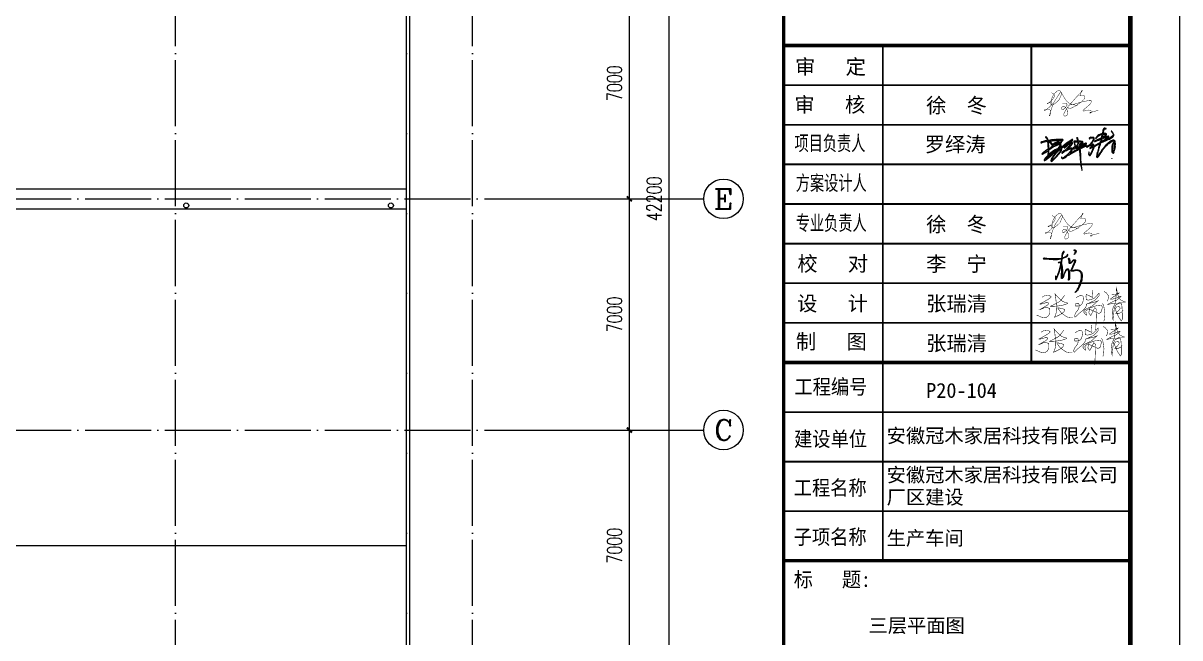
# Model space of a CAD drawing. Extents: x -4747 to 1060961, y -766984 to 396631.
# Drawn here: x 565228 to 600271, y -186798 to -168190 of the extents above; entities that cross this region are included whole.
import ezdxf
from ezdxf.enums import TextEntityAlignment as Align

# ---------------------------------------------------------------- set-up
doc = ezdxf.new("R2010")
doc.units = 0
doc.header["$LTSCALE"] = 1000
doc.header["$MEASUREMENT"] = 0
doc.linetypes.add('CONTINOUS', pattern=[0])
doc.linetypes.add('DOTE', pattern=[2.42, 2, -0.2, 0.02, -0.2])
doc.layers.get('0').update_dxf_attribs({"linetype": 'CONTINUOUS'})
doc.layers.get('DEFPOINTS').update_dxf_attribs({"linetype": 'CONTINUOUS'})
for name, color, linetype in [('AXIS', 3, 'CONTINUOUS'), ('AXIS_TEXT', 7, 'CONTINUOUS'), ('BZ_标准图框', 7, 'CONTINUOUS'), ('DOTE', 1, 'DOTE'), ('PUB_TITLE', 4, 'CONTINUOUS'), ('TK_图框线_', 45, 'CONTINUOUS'), ('屋面', 4, 'CONTINUOUS'), ('雨水管', 2, 'CONTINUOUS')]:
    doc.layers.add(name, color=color, linetype=linetype)
doc.styles.add('_TCH_AXIS', font='COMPLEX', dxfattribs={"bigfont": 'GBCBIG'})
doc.styles.add('COMPLEX', font='complex_.ttf')
doc.styles.add('DIM_FONT', font='SIMPLEX', dxfattribs={"width": 0.7, "bigfont": 'GBCBIG'})
doc.styles.add('HT', font='simhei.ttf')
doc.dimstyles.new('DIMN150', dxfattribs={"dimscale": 1.5, "dimtxt": 300, "dimasz": 100, "dimexe": 250, "dimexo": 300, "dimgap": 150, "dimtad": 1, "dimdec": 0, "dimzin": 0, "dimtxsty": 'DIM_FONT', "dimblk": 'ARCHTICK', "dimcen": 0.09, "dimclrt": 7, "dimazin": 3, "dimtfac": 1, "dimtdec": 0, "dimtix": 1, "dimtmove": 0, "dimatfit": 3, "dimtolj": 1, "dimtzin": 0})

# ---------------------------------------------------------------- blocks, each defined once
blk = doc.blocks.new('罗绎涛')
at = {"linetype": 'CONTINUOUS'}
h = blk.add_hatch(color=0, dxfattribs=at)
h.paths.add_polyline_path([(601, 1412), (568, 1389), (557, 1383), (541, 1369), (533, 1363), (531, 1363), (519, 1351), (522, 1344), (528, 1344), (566, 1368), (585, 1383), (601, 1392), (599, 1329), (566, 1295), (549, 1270), (548, 1267), (550, 1262), (557, 1261), (574, 1271), (579, 1276), (588, 1281), (656, 1338), (682, 1363), (709, 1386), (731, 1408), (735, 1409), (740, 1414), (741, 1413), (753, 1418), (760, 1419), (707, 1368), (678, 1332), (653, 1294), (645, 1279), (639, 1262), (639, 1256), (643, 1250), (647, 1248), (656, 1251), (672, 1264), (729, 1324), (729, 1326), (756, 1356), (757, 1360), (764, 1367), (781, 1396), (785, 1412), (783, 1425), (804, 1445), (810, 1448), (815, 1454), (863, 1490), (870, 1493), (877, 1500), (913, 1523), (900, 1508), (887, 1497), (871, 1480), (843, 1460), (826, 1444), (820, 1436), (820, 1433), (827, 1429), (878, 1474), (885, 1477), (893, 1483), (896, 1483), (912, 1490), (918, 1490), (914, 1482), (899, 1463), (865, 1429), (862, 1428), (856, 1421), (831, 1400), (807, 1384), (803, 1384), (802, 1381), (785, 1367), (787, 1361), (791, 1359), (837, 1393), (840, 1393), (843, 1396), (848, 1397), (865, 1406), (902, 1418), (915, 1418), (919, 1416), (919, 1411), (916, 1406), (914, 1398), (891, 1367), (849, 1326), (827, 1308), (803, 1294), (793, 1295), (785, 1305), (783, 1304), (783, 1297), (792, 1288), (804, 1286), (824, 1295), (845, 1310), (868, 1332), (877, 1332), (880, 1335), (884, 1336), (898, 1346), (903, 1347), (907, 1351), (956, 1378), (987, 1393), (990, 1396), (1002, 1400), (1006, 1404), (1023, 1412), (1026, 1400), (1025, 1398), (1027, 1390), (1037, 1237), (1041, 1216), (1040, 1214), (1042, 1208), (1043, 1194), (1047, 1182), (1046, 1178), (1052, 1157), (1052, 1151), (1057, 1136), (1057, 1131), (1060, 1128), (1062, 1129), (1062, 1135), (1058, 1151), (1057, 1167), (1054, 1176), (1054, 1188), (1052, 1191), (1053, 1196), (1051, 1198), (1052, 1202), (1048, 1220), (1049, 1225), (1048, 1235), (1046, 1239), (1047, 1246), (1045, 1257), (1043, 1295), (1044, 1302), (1042, 1306), (1043, 1310), (1041, 1326), (1041, 1356), (1039, 1362), (1040, 1375), (1038, 1376), (1039, 1386), (1037, 1388), (1038, 1393), (1036, 1399), (1037, 1407), (1035, 1412), (1035, 1418), (1043, 1423), (1050, 1425), (1058, 1430), (1060, 1429), (1062, 1432), (1072, 1435), (1097, 1448), (1115, 1454), (1118, 1457), (1118, 1461), (1115, 1464), (1083, 1455), (1109, 1474), (1118, 1486), (1118, 1490), (1114, 1493), (1107, 1493), (1102, 1490), (1097, 1490), (1070, 1481), (1063, 1477), (1024, 1462), (1024, 1467), (1032, 1473), (1036, 1473), (1037, 1475), (1063, 1490), (1069, 1496), (1073, 1505), (1071, 1509), (1065, 1514), (1039, 1520), (1037, 1519), (1022, 1522), (1010, 1522), (1011, 1527), (1002, 1560), (997, 1566), (988, 1565), (985, 1561), (987, 1559), (991, 1560), (991, 1556), (995, 1549), (1000, 1521), (959, 1521), (953, 1519), (948, 1514), (948, 1508), (952, 1502), (951, 1501), (955, 1493), (963, 1460), (968, 1447), (942, 1433), (930, 1423), (930, 1419), (933, 1416), (946, 1417), (948, 1419), (953, 1419), (978, 1429), (988, 1419), (996, 1416), (1003, 1416), (1010, 1423), (1014, 1445), (1017, 1447), (1022, 1425), (996, 1409), (965, 1394), (951, 1385), (943, 1382), (938, 1378), (924, 1372), (923, 1370), (909, 1363), (904, 1362), (893, 1355), (906, 1370), (921, 1391), (928, 1406), (929, 1416), (927, 1421), (922, 1425), (911, 1428), (899, 1427), (890, 1423), (875, 1420), (860, 1413), (898, 1449), (912, 1464), (924, 1480), (929, 1495), (929, 1497), (925, 1501), (915, 1501), (898, 1495), (919, 1515), (920, 1518), (931, 1530), (933, 1541), (931, 1543), (925, 1542), (886, 1516), (873, 1509), (864, 1501), (824, 1473), (822, 1470), (815, 1466), (794, 1447), (771, 1430), (759, 1430), (747, 1426), (751, 1429), (764, 1447), (767, 1447), (766, 1450), (769, 1456), (772, 1458), (773, 1466), (777, 1471), (775, 1472), (776, 1479), (771, 1487), (759, 1488), (754, 1486), (767, 1494), (796, 1523), (798, 1529), (799, 1528), (803, 1533), (801, 1542), (774, 1545), (754, 1543), (742, 1544), (734, 1542), (706, 1542), (700, 1540), (693, 1541), (688, 1539), (668, 1537), (647, 1537), (642, 1535), (637, 1536), (634, 1534), (630, 1535), (601, 1531), (597, 1547), (585, 1571), (580, 1576), (575, 1578), (573, 1579), (568, 1575), (568, 1570), (570, 1568), (574, 1570), (579, 1565), (592, 1531), (591, 1529), (564, 1525), (556, 1522), (549, 1522), (522, 1513), (518, 1513), (504, 1503), (506, 1497), (512, 1494), (514, 1499), (537, 1508), (594, 1519), (599, 1476), (598, 1474), (600, 1456)])
h.paths.add_polyline_path([(610, 1399), (614, 1404), (642, 1426), (672, 1444), (724, 1467), (748, 1475), (756, 1476), (758, 1478), (761, 1477), (764, 1478), (766, 1476), (764, 1467), (753, 1445), (729, 1418), (721, 1414), (718, 1414), (715, 1411), (697, 1403), (674, 1389), (640, 1364), (606, 1335), (610, 1379)], flags=16)
h.paths.add_polyline_path([(611, 1419), (609, 1423), (610, 1456), (607, 1489), (613, 1489), (613, 1496), (615, 1501), (623, 1506), (626, 1506), (630, 1502), (632, 1497), (643, 1481), (645, 1481), (650, 1476), (660, 1472), (671, 1472), (683, 1476), (700, 1487), (676, 1465), (654, 1466), (652, 1464), (656, 1461), (670, 1460), (653, 1445), (641, 1437), (637, 1436), (633, 1432), (622, 1427)], flags=16)
h.paths.add_polyline_path([(679, 1381), (709, 1398), (710, 1399), (697, 1385), (626, 1323), (582, 1290), (573, 1281), (565, 1277), (565, 1279), (596, 1312), (600, 1312), (606, 1322), (630, 1344)], flags=16)
h.paths.add_polyline_path([(653, 1486), (659, 1484), (660, 1482), (673, 1482), (675, 1484), (685, 1487), (699, 1497), (706, 1500), (746, 1528), (753, 1527), (753, 1521), (745, 1512), (690, 1466), (717, 1475), (747, 1490), (769, 1508), (785, 1526), (788, 1532), (787, 1533), (747, 1533), (659, 1526), (657, 1527), (604, 1520), (604, 1516), (606, 1504), (612, 1511), (622, 1517), (632, 1516), (641, 1506)], flags=17)
h.paths.add_polyline_path([(691, 1337), (695, 1340), (695, 1342), (700, 1344), (702, 1349), (705, 1351), (704, 1353), (707, 1354), (707, 1356), (719, 1367), (721, 1371), (723, 1371), (741, 1389), (742, 1392), (746, 1393), (752, 1399), (753, 1402), (755, 1402), (772, 1418), (774, 1419), (774, 1406), (763, 1381), (755, 1372), (746, 1358), (739, 1352), (738, 1349), (710, 1318), (709, 1315), (683, 1289), (678, 1282), (655, 1262), (650, 1260), (650, 1266), (660, 1289), (674, 1309), (674, 1312), (687, 1328), (687, 1330), (692, 1336)], flags=16)
h.paths.add_polyline_path([(961, 1433), (970, 1439), (972, 1439), (973, 1437)], flags=16)
h.paths.add_polyline_path([(961, 1492), (960, 1505), (958, 1509), (966, 1511), (988, 1511), (1001, 1511), (1003, 1509), (1002, 1504), (1004, 1495), (1004, 1484), (999, 1480), (994, 1471), (994, 1467), (997, 1461), (992, 1460), (987, 1456), (975, 1450), (972, 1454), (968, 1466), (968, 1471)], flags=16)
h.paths.add_polyline_path([(977, 1443), (1001, 1456), (1003, 1456), (1005, 1454), (1003, 1451), (980, 1441), (978, 1441)], flags=16)
h.paths.add_polyline_path([(985, 1432), (986, 1434), (1004, 1443), (1002, 1431), (998, 1424), (993, 1425)], flags=16)
h.paths.add_polyline_path([(1003, 1467), (1004, 1469), (1004, 1465)], flags=16)
h.paths.add_polyline_path([(1014, 1484), (1012, 1509), (1012, 1511), (1014, 1511), (1027, 1511), (1044, 1509), (1052, 1506), (1057, 1506), (1062, 1502), (1054, 1494), (1042, 1486), (1034, 1483), (1029, 1478), (1019, 1474)], flags=16)
h.paths.add_polyline_path([(1028, 1451), (1029, 1454), (1043, 1459), (1049, 1463), (1060, 1466), (1062, 1469), (1067, 1469), (1076, 1474), (1084, 1475), (1095, 1480), (1099, 1480), (1101, 1482), (1104, 1482), (1087, 1466), (1066, 1452), (1039, 1449), (1035, 1451)], flags=16)
h.paths.add_polyline_path([(1030, 1436), (1030, 1446), (1032, 1446), (1039, 1444), (1049, 1445), (1052, 1443), (1050, 1443), (1043, 1437), (1035, 1434), (1033, 1432)], flags=16)
h.paths.add_polyline_path([(1060, 1441), (1069, 1447), (1073, 1448), (1075, 1448), (1069, 1444)], flags=16)
h.paths.add_polyline_path([(1211, 1453), (1205, 1452), (1203, 1450), (1196, 1448), (1195, 1446), (1192, 1446), (1189, 1443), (1186, 1443), (1167, 1432), (1162, 1428), (1163, 1423), (1169, 1421), (1187, 1432), (1207, 1442), (1211, 1442), (1205, 1418), (1197, 1397), (1175, 1352), (1169, 1343), (1162, 1337), (1156, 1340), (1154, 1351), (1154, 1361), (1156, 1368), (1156, 1378), (1154, 1379), (1150, 1374), (1151, 1368), (1149, 1363), (1148, 1348), (1151, 1335), (1158, 1329), (1167, 1330), (1181, 1344), (1197, 1375), (1198, 1380), (1201, 1384), (1214, 1414), (1221, 1441), (1221, 1446), (1226, 1451), (1298, 1487), (1280, 1429), (1281, 1427), (1275, 1409), (1267, 1374), (1264, 1369), (1265, 1367), (1259, 1344), (1255, 1311), (1259, 1306), (1264, 1303), (1273, 1307), (1284, 1319), (1284, 1321), (1290, 1328), (1290, 1330), (1293, 1332), (1299, 1343), (1314, 1364), (1313, 1365), (1319, 1372), (1321, 1378), (1329, 1387), (1328, 1388), (1332, 1392), (1334, 1398), (1343, 1408), (1344, 1412), (1364, 1436), (1368, 1443), (1404, 1478), (1415, 1487), (1417, 1487), (1419, 1490), (1438, 1502), (1438, 1504), (1442, 1505), (1465, 1520), (1482, 1526), (1485, 1525), (1491, 1518), (1495, 1505), (1494, 1504), (1497, 1482), (1497, 1469), (1495, 1452), (1493, 1447), (1493, 1431), (1489, 1421), (1486, 1403), (1475, 1374), (1471, 1388), (1472, 1396), (1470, 1398), (1470, 1424), (1472, 1427), (1471, 1433), (1473, 1444), (1472, 1446), (1474, 1449), (1474, 1459), (1476, 1461), (1477, 1470), (1480, 1475), (1480, 1479), (1482, 1480), (1481, 1483), (1483, 1485), (1484, 1492), (1487, 1498), (1486, 1504), (1483, 1507), (1479, 1503), (1479, 1499), (1476, 1496), (1469, 1479), (1462, 1450), (1461, 1427), (1459, 1422), (1459, 1391), (1461, 1388), (1460, 1387), (1462, 1382), (1462, 1376), (1468, 1363), (1477, 1357), (1479, 1359), (1481, 1358), (1485, 1364), (1484, 1366), (1489, 1373), (1493, 1389), (1495, 1391), (1497, 1399), (1496, 1400), (1498, 1401), (1498, 1407), (1499, 1405), (1501, 1409), (1500, 1411), (1502, 1413), (1502, 1421), (1504, 1425), (1504, 1434), (1508, 1442), (1505, 1444), (1508, 1451), (1507, 1457), (1509, 1474), (1508, 1490), (1506, 1495), (1507, 1502), (1505, 1505), (1503, 1519), (1498, 1528), (1487, 1535), (1474, 1534), (1453, 1524), (1411, 1494), (1381, 1467), (1351, 1434), (1351, 1432), (1332, 1408), (1307, 1369), (1305, 1368), (1299, 1357), (1281, 1333), (1280, 1329), (1265, 1314), (1271, 1355), (1274, 1362), (1273, 1364), (1277, 1374), (1276, 1376), (1278, 1378), (1278, 1384), (1282, 1391), (1281, 1394), (1284, 1399), (1284, 1406), (1287, 1412), (1287, 1417), (1291, 1427), (1291, 1432), (1293, 1435), (1299, 1460), (1301, 1462), (1300, 1463), (1306, 1477), (1306, 1481), (1314, 1496), (1361, 1519), (1372, 1524), (1375, 1524), (1393, 1534), (1396, 1534), (1399, 1537), (1410, 1541), (1421, 1548), (1427, 1549), (1454, 1564), (1474, 1579), (1482, 1588), (1486, 1600), (1488, 1602), (1486, 1604), (1487, 1611), (1484, 1615), (1480, 1626), (1473, 1634), (1472, 1638), (1461, 1649), (1459, 1653), (1456, 1655), (1451, 1654), (1464, 1639), (1472, 1627), (1472, 1624), (1475, 1622), (1478, 1613), (1478, 1602), (1475, 1594), (1458, 1578), (1437, 1565), (1403, 1548), (1400, 1548), (1387, 1540), (1384, 1540), (1380, 1537), (1375, 1536), (1369, 1532), (1366, 1532), (1352, 1525), (1375, 1539), (1396, 1554), (1399, 1558), (1408, 1563), (1417, 1572), (1420, 1579), (1419, 1586), (1414, 1588), (1391, 1585), (1388, 1583), (1368, 1579), (1345, 1571), (1378, 1595), (1389, 1611), (1389, 1618), (1378, 1625), (1362, 1627), (1344, 1625), (1347, 1643), (1349, 1646), (1350, 1654), (1353, 1660), (1354, 1668), (1357, 1673), (1359, 1683), (1366, 1688), (1380, 1686), (1384, 1687), (1383, 1691), (1366, 1696), (1364, 1697), (1358, 1696), (1349, 1686), (1341, 1662), (1333, 1623), (1306, 1617), (1284, 1605), (1272, 1596), (1258, 1582), (1255, 1576), (1250, 1572), (1239, 1558), (1240, 1555), (1256, 1567), (1256, 1569), (1259, 1569), (1272, 1584), (1282, 1592), (1305, 1606), (1330, 1612), (1322, 1580), (1323, 1578), (1321, 1576), (1318, 1562), (1305, 1555), (1265, 1540), (1244, 1529), (1232, 1525), (1227, 1520), (1227, 1518), (1231, 1514), (1235, 1514), (1268, 1528), (1281, 1536), (1284, 1536), (1298, 1543), (1315, 1549), (1313, 1538), (1311, 1536), (1307, 1515), (1304, 1510), (1303, 1503), (1298, 1498), (1223, 1460), (1219, 1472), (1208, 1479), (1192, 1479), (1169, 1472), (1186, 1490), (1186, 1492), (1195, 1501), (1198, 1507), (1208, 1518), (1208, 1521), (1215, 1530), (1215, 1533), (1221, 1542), (1223, 1548), (1223, 1562), (1218, 1569), (1212, 1572), (1176, 1574), (1167, 1571), (1159, 1565), (1157, 1561), (1158, 1557), (1156, 1555), (1158, 1551), (1162, 1551), (1169, 1561), (1177, 1564), (1198, 1564), (1212, 1560), (1214, 1552), (1207, 1533), (1205, 1532), (1194, 1512), (1191, 1510), (1191, 1508), (1178, 1493), (1178, 1491), (1159, 1470), (1153, 1465), (1147, 1463), (1130, 1453), (1122, 1446), (1121, 1442), (1125, 1438), (1129, 1438), (1158, 1458), (1172, 1464), (1191, 1469), (1207, 1469), (1212, 1461)])
h.paths.add_polyline_path([(1314, 1508), (1316, 1509), (1316, 1513), (1319, 1520), (1318, 1523), (1321, 1527), (1321, 1534), (1325, 1541), (1324, 1543), (1326, 1546), (1328, 1549), (1328, 1554), (1355, 1565), (1406, 1578), (1409, 1578), (1409, 1576), (1400, 1566), (1367, 1541), (1357, 1536), (1347, 1528), (1316, 1509), (1316, 1509)], flags=16)
h.paths.add_polyline_path([(1331, 1571), (1352, 1583), (1358, 1589), (1360, 1589), (1375, 1604), (1379, 1611), (1379, 1614), (1373, 1616), (1361, 1616), (1349, 1616), (1341, 1613), (1343, 1612), (1341, 1611), (1339, 1598), (1332, 1580)], flags=17)
at = {"linetype": 'CONTINUOUS', "elevation": 15943667}
for points in [[(575, 1578), (573, 1579), (568, 1575), (568, 1570), (570, 1568), (574, 1570), (579, 1565), (592, 1531), (591, 1529), (564, 1525), (556, 1522), (549, 1522), (522, 1513), (518, 1513), (504, 1503), (506, 1497), (512, 1494), (514, 1499), (537, 1508), (594, 1519), (599, 1476), (598, 1474), (600, 1456), (601, 1412), (568, 1389), (557, 1383), (541, 1369), (533, 1363), (531, 1363), (519, 1351), (522, 1344), (528, 1344), (566, 1368), (585, 1383), (601, 1392), (599, 1329), (566, 1295), (549, 1270), (548, 1267), (550, 1262), (557, 1261), (574, 1271), (579, 1276), (588, 1281), (656, 1338), (682, 1363), (709, 1386), (731, 1408), (735, 1409), (740, 1414), (741, 1413), (753, 1418), (760, 1419), (707, 1368), (678, 1332), (653, 1294), (645, 1279), (639, 1262), (639, 1256), (643, 1250), (647, 1248), (656, 1251), (672, 1264), (729, 1324), (729, 1326), (756, 1356), (757, 1360), (764, 1367), (781, 1396), (785, 1412), (783, 1425), (804, 1445), (810, 1448), (815, 1454), (863, 1490), (870, 1493), (877, 1500), (913, 1523), (900, 1508), (887, 1497), (871, 1480), (843, 1460), (826, 1444), (820, 1436), (820, 1433), (827, 1429), (878, 1474), (885, 1477), (893, 1483), (896, 1483), (912, 1490), (918, 1490), (914, 1482), (899, 1463), (865, 1429), (862, 1428), (856, 1421), (831, 1400), (807, 1384), (803, 1384), (802, 1381), (785, 1367), (787, 1361), (791, 1359), (837, 1393), (840, 1393), (843, 1396), (848, 1397), (865, 1406), (902, 1418), (915, 1418), (919, 1416), (919, 1411), (916, 1406), (914, 1398), (891, 1367), (849, 1326), (827, 1308), (803, 1294), (793, 1295), (785, 1305), (783, 1304), (783, 1297), (792, 1288), (804, 1286), (824, 1295), (845, 1310), (868, 1332), (877, 1332), (880, 1335), (884, 1336), (898, 1346), (903, 1347), (907, 1351), (956, 1378), (987, 1393), (990, 1396), (1002, 1400), (1006, 1404), (1023, 1412), (1026, 1400), (1025, 1398), (1027, 1390), (1037, 1237), (1041, 1216), (1040, 1214), (1042, 1208), (1043, 1194), (1047, 1182), (1046, 1178), (1052, 1157), (1052, 1151), (1057, 1136), (1057, 1131), (1060, 1128), (1062, 1129), (1062, 1135), (1058, 1151), (1057, 1167), (1054, 1176), (1054, 1188), (1052, 1191), (1053, 1196), (1051, 1198), (1052, 1202), (1048, 1220), (1049, 1225), (1048, 1235), (1046, 1239), (1047, 1246), (1045, 1257), (1043, 1295), (1044, 1302), (1042, 1306), (1043, 1310), (1041, 1326), (1041, 1356), (1039, 1362), (1040, 1375), (1038, 1376), (1039, 1386), (1037, 1388), (1038, 1393), (1036, 1399), (1037, 1407), (1035, 1412), (1035, 1418), (1043, 1423), (1050, 1425), (1058, 1430), (1060, 1429), (1062, 1432), (1072, 1435), (1097, 1448), (1115, 1454), (1118, 1457), (1118, 1461), (1115, 1464), (1083, 1455), (1109, 1474), (1118, 1486), (1118, 1490), (1114, 1493), (1107, 1493), (1102, 1490), (1097, 1490), (1070, 1481), (1063, 1477), (1024, 1462), (1024, 1467), (1032, 1473), (1036, 1473), (1037, 1475), (1063, 1490), (1069, 1496), (1073, 1505), (1071, 1509), (1065, 1514), (1039, 1520), (1037, 1519), (1022, 1522), (1010, 1522), (1011, 1527), (1002, 1560), (997, 1566), (988, 1565), (985, 1561), (987, 1559), (991, 1560), (991, 1556), (995, 1549), (1000, 1521), (959, 1521), (953, 1519), (948, 1514), (948, 1508), (952, 1502), (951, 1501), (955, 1493), (963, 1460), (968, 1447), (942, 1433), (930, 1423), (930, 1419), (933, 1416), (946, 1417), (948, 1419), (953, 1419), (978, 1429), (988, 1419), (996, 1416), (1003, 1416), (1010, 1423), (1014, 1445), (1017, 1447), (1022, 1425), (996, 1409), (965, 1394), (951, 1385), (943, 1382), (938, 1378), (924, 1372), (923, 1370), (909, 1363), (904, 1362), (893, 1355), (906, 1370), (921, 1391), (928, 1406), (929, 1416), (927, 1421), (922, 1425), (911, 1428), (899, 1427), (890, 1423), (875, 1420), (860, 1413), (898, 1449), (912, 1464), (924, 1480), (929, 1495), (929, 1497), (925, 1501), (915, 1501), (898, 1495), (919, 1515), (920, 1518), (931, 1530), (933, 1541), (931, 1543), (925, 1542), (886, 1516), (873, 1509), (864, 1501), (824, 1473), (822, 1470), (815, 1466), (794, 1447), (771, 1430), (759, 1430), (747, 1426), (751, 1429), (764, 1447), (767, 1447), (766, 1450), (769, 1456), (772, 1458), (773, 1466), (777, 1471), (775, 1472), (776, 1479), (771, 1487), (759, 1488), (754, 1486), (767, 1494), (796, 1523), (798, 1529), (799, 1528), (803, 1533), (801, 1542), (774, 1545), (754, 1543), (742, 1544), (734, 1542), (706, 1542), (700, 1540), (693, 1541), (688, 1539), (668, 1537), (647, 1537), (642, 1535), (637, 1536), (634, 1534), (630, 1535), (601, 1531), (597, 1547), (585, 1571), (580, 1576), (575, 1578)], [(1366, 1696), (1364, 1697), (1358, 1696), (1349, 1686), (1341, 1662), (1333, 1623), (1306, 1617), (1284, 1605), (1272, 1596), (1258, 1582), (1255, 1576), (1250, 1572), (1239, 1558), (1240, 1555), (1256, 1567), (1256, 1569), (1259, 1569), (1272, 1584), (1282, 1592), (1305, 1606), (1330, 1612), (1322, 1580), (1323, 1578), (1321, 1576), (1318, 1562), (1305, 1555), (1265, 1540), (1244, 1529), (1232, 1525), (1227, 1520), (1227, 1518), (1231, 1514), (1235, 1514), (1268, 1528), (1281, 1536), (1284, 1536), (1298, 1543), (1315, 1549), (1313, 1538), (1311, 1536), (1307, 1515), (1304, 1510), (1303, 1503), (1298, 1498), (1223, 1460), (1219, 1472), (1208, 1479), (1192, 1479), (1169, 1472), (1186, 1490), (1186, 1492), (1195, 1501), (1198, 1507), (1208, 1518), (1208, 1521), (1215, 1530), (1215, 1533), (1221, 1542), (1223, 1548), (1223, 1562), (1218, 1569), (1212, 1572), (1176, 1574), (1167, 1571), (1159, 1565), (1157, 1561), (1158, 1557), (1156, 1555), (1158, 1551), (1162, 1551), (1169, 1561), (1177, 1564), (1198, 1564), (1212, 1560), (1214, 1552), (1207, 1533), (1205, 1532), (1194, 1512), (1191, 1510), (1191, 1508), (1178, 1493), (1178, 1491), (1159, 1470), (1153, 1465), (1147, 1463), (1130, 1453), (1122, 1446), (1121, 1442), (1125, 1438), (1129, 1438), (1158, 1458), (1172, 1464), (1191, 1469), (1207, 1469), (1212, 1461), (1211, 1453), (1205, 1452), (1203, 1450), (1196, 1448), (1195, 1446), (1192, 1446), (1189, 1443), (1186, 1443), (1167, 1432), (1162, 1428), (1163, 1423), (1169, 1421), (1187, 1432), (1207, 1442), (1211, 1442), (1205, 1418), (1197, 1397), (1175, 1352), (1169, 1343), (1162, 1337), (1156, 1340), (1154, 1351), (1154, 1361), (1156, 1368), (1156, 1378), (1154, 1379), (1150, 1374), (1151, 1368), (1149, 1363), (1148, 1348), (1151, 1335), (1158, 1329), (1167, 1330), (1181, 1344), (1197, 1375), (1198, 1380), (1201, 1384), (1214, 1414), (1221, 1441), (1221, 1446), (1226, 1451), (1298, 1487), (1280, 1429), (1281, 1427), (1275, 1409), (1267, 1374), (1264, 1369), (1265, 1367), (1259, 1344), (1255, 1311), (1259, 1306), (1264, 1303), (1273, 1307), (1284, 1319), (1284, 1321), (1290, 1328), (1290, 1330), (1293, 1332), (1299, 1343), (1314, 1364), (1313, 1365), (1319, 1372), (1321, 1378), (1329, 1387), (1328, 1388), (1332, 1392), (1334, 1398), (1343, 1408), (1344, 1412), (1364, 1436), (1368, 1443), (1404, 1478), (1415, 1487), (1417, 1487), (1419, 1490), (1438, 1502), (1438, 1504), (1442, 1505), (1465, 1520), (1482, 1526), (1485, 1525), (1491, 1518), (1495, 1505), (1494, 1504), (1497, 1482), (1497, 1469), (1495, 1452), (1493, 1447), (1493, 1431), (1489, 1421), (1486, 1403), (1475, 1374), (1471, 1388), (1472, 1396), (1470, 1398), (1470, 1424), (1472, 1427), (1471, 1433), (1473, 1444), (1472, 1446), (1474, 1449), (1474, 1459), (1476, 1461), (1477, 1470), (1480, 1475), (1480, 1479), (1482, 1480), (1481, 1483), (1483, 1485), (1484, 1492), (1487, 1498), (1486, 1504), (1483, 1507), (1479, 1503), (1479, 1499), (1476, 1496), (1469, 1479), (1462, 1450), (1461, 1427), (1459, 1422), (1459, 1391), (1461, 1388), (1460, 1387), (1462, 1382), (1462, 1376), (1468, 1363), (1477, 1357), (1479, 1359), (1481, 1358), (1485, 1364), (1484, 1366), (1489, 1373), (1493, 1389), (1495, 1391), (1497, 1399), (1496, 1400), (1498, 1401), (1498, 1407), (1499, 1405), (1501, 1409), (1500, 1411), (1502, 1413), (1502, 1421), (1504, 1425), (1504, 1434), (1508, 1442), (1505, 1444), (1508, 1451), (1507, 1457), (1509, 1474), (1508, 1490), (1506, 1495), (1507, 1502), (1505, 1505), (1503, 1519), (1498, 1528), (1487, 1535), (1474, 1534), (1453, 1524), (1411, 1494), (1381, 1467), (1351, 1434), (1351, 1432), (1332, 1408), (1307, 1369), (1305, 1368), (1299, 1357), (1281, 1333), (1280, 1329), (1265, 1314), (1271, 1355), (1274, 1362), (1273, 1364), (1277, 1374), (1276, 1376), (1278, 1378), (1278, 1384), (1282, 1391), (1281, 1394), (1284, 1399), (1284, 1406), (1287, 1412), (1287, 1417), (1291, 1427), (1291, 1432), (1293, 1435), (1299, 1460), (1301, 1462), (1300, 1463), (1306, 1477), (1306, 1481), (1314, 1496), (1361, 1519), (1372, 1524), (1375, 1524), (1393, 1534), (1396, 1534), (1399, 1537), (1410, 1541), (1421, 1548), (1427, 1549), (1454, 1564), (1474, 1579), (1482, 1588), (1486, 1600), (1488, 1602), (1486, 1604), (1487, 1611), (1484, 1615), (1480, 1626), (1473, 1634), (1472, 1638), (1461, 1649), (1459, 1653), (1456, 1655), (1451, 1654), (1464, 1639), (1472, 1627), (1472, 1624), (1475, 1622), (1478, 1613), (1478, 1602), (1475, 1594), (1458, 1578), (1437, 1565), (1403, 1548), (1400, 1548), (1387, 1540), (1384, 1540), (1380, 1537), (1375, 1536), (1369, 1532), (1366, 1532), (1352, 1525), (1375, 1539), (1396, 1554), (1399, 1558), (1408, 1563), (1417, 1572), (1420, 1579), (1419, 1586), (1414, 1588), (1391, 1585), (1388, 1583), (1368, 1579), (1345, 1571), (1378, 1595), (1389, 1611), (1389, 1618), (1378, 1625), (1362, 1627), (1344, 1625), (1347, 1643), (1349, 1646), (1350, 1654), (1353, 1660), (1354, 1668), (1357, 1673), (1359, 1683), (1366, 1688), (1380, 1686), (1384, 1687), (1383, 1691), (1366, 1696)], [(1406, 1578), (1409, 1578), (1409, 1576), (1400, 1566), (1367, 1541), (1357, 1536), (1347, 1528), (1314, 1508), (1316, 1509), (1316, 1513), (1319, 1520), (1318, 1523), (1321, 1527), (1321, 1534), (1325, 1541), (1324, 1543), (1326, 1546), (1325, 1547), (1326, 1546), (1328, 1549), (1328, 1554), (1355, 1565), (1406, 1578)], [(1349, 1616), (1361, 1616), (1373, 1616), (1379, 1614), (1379, 1611), (1375, 1604), (1360, 1589), (1358, 1589), (1352, 1583), (1331, 1571), (1332, 1580), (1339, 1598), (1341, 1611), (1343, 1612), (1341, 1613), (1349, 1616)], [(1341, 1570), (1342, 1570), (1341, 1570)], [(747, 1533), (787, 1533), (788, 1532), (785, 1526), (769, 1508), (747, 1490), (717, 1475), (690, 1466), (745, 1512), (753, 1521), (753, 1527), (746, 1528), (706, 1500), (699, 1497), (685, 1487), (675, 1484), (673, 1482), (660, 1482), (659, 1484), (653, 1486), (641, 1506), (632, 1516), (622, 1517), (612, 1511), (606, 1504), (604, 1516), (604, 1520), (657, 1527), (659, 1526), (747, 1533)], [(758, 1478), (761, 1477), (764, 1478), (766, 1476), (764, 1467), (753, 1445), (729, 1418), (721, 1414), (718, 1414), (715, 1411), (697, 1403), (674, 1389), (640, 1364), (606, 1335), (610, 1379), (610, 1399), (614, 1404), (642, 1426), (672, 1444), (724, 1467), (748, 1475), (756, 1476), (758, 1478)], [(623, 1506), (626, 1506), (630, 1502), (632, 1497), (643, 1481), (645, 1481), (650, 1476), (660, 1472), (671, 1472), (683, 1476), (700, 1487), (676, 1465), (654, 1466), (652, 1464), (656, 1461), (670, 1460), (653, 1445), (641, 1437), (637, 1436), (633, 1432), (622, 1427), (611, 1419), (609, 1423), (610, 1456), (607, 1489), (613, 1489), (613, 1496), (615, 1501), (623, 1506)], [(772, 1418), (774, 1419), (774, 1406), (763, 1381), (755, 1372), (746, 1358), (739, 1352), (738, 1349), (710, 1318), (709, 1315), (683, 1289), (678, 1282), (655, 1262), (650, 1260), (650, 1266), (660, 1289), (674, 1309), (674, 1312), (687, 1328), (687, 1330), (692, 1336), (691, 1337), (695, 1340), (695, 1342), (700, 1344), (702, 1349), (705, 1351), (704, 1353), (707, 1354), (707, 1356), (719, 1367), (721, 1371), (723, 1371), (741, 1389), (742, 1392), (746, 1393), (752, 1399), (753, 1402), (755, 1402), (772, 1418)], [(784, 1455), (783, 1456), (783, 1454), (784, 1455)], [(787, 1499), (786, 1500), (786, 1496), (787, 1499)], [(823, 1458), (822, 1459), (822, 1456), (823, 1458)], [(845, 1443), (844, 1444), (844, 1442), (845, 1443)], [(966, 1511), (988, 1511), (1001, 1511), (1003, 1509), (1002, 1504), (1004, 1495), (1004, 1484), (999, 1480), (994, 1471), (994, 1467), (997, 1461), (992, 1460), (987, 1456), (975, 1450), (972, 1454), (968, 1466), (968, 1471), (961, 1492), (960, 1505), (958, 1509), (966, 1511)], [(970, 1439), (972, 1439), (973, 1437), (961, 1433), (970, 1439)], [(1001, 1456), (1003, 1456), (1005, 1454), (1003, 1451), (980, 1441), (978, 1441), (977, 1443), (1001, 1456)], [(1003, 1442), (1004, 1442), (1002, 1431), (998, 1424), (993, 1425), (985, 1432), (986, 1434), (1003, 1442)], [(1003, 1467), (1004, 1469), (1004, 1465), (1003, 1467)], [(1014, 1511), (1027, 1511), (1044, 1509), (1052, 1506), (1057, 1506), (1062, 1502), (1054, 1494), (1042, 1486), (1034, 1483), (1029, 1478), (1019, 1474), (1014, 1484), (1012, 1509), (1012, 1511), (1014, 1511)], [(1101, 1482), (1104, 1482), (1087, 1466), (1066, 1452), (1039, 1449), (1035, 1451), (1028, 1451), (1029, 1454), (1043, 1459), (1049, 1463), (1060, 1466), (1062, 1469), (1067, 1469), (1076, 1474), (1084, 1475), (1095, 1480), (1099, 1480), (1101, 1482)], [(1030, 1446), (1032, 1446), (1039, 1444), (1049, 1445), (1052, 1443), (1050, 1443), (1043, 1437), (1035, 1434), (1032, 1431), (1033, 1432), (1030, 1436), (1030, 1446)], [(1073, 1448), (1078, 1448), (1075, 1448), (1069, 1444), (1060, 1441), (1069, 1447), (1073, 1448)], [(709, 1398), (710, 1399), (697, 1385), (626, 1323), (582, 1290), (573, 1281), (565, 1277), (565, 1279), (596, 1312), (600, 1312), (606, 1322), (630, 1344), (679, 1381), (709, 1398)], [(1460, 1285), (1459, 1286), (1459, 1284), (1460, 1285)], [(1486, 1366), (1485, 1367), (1485, 1365), (1486, 1366)]]:
    blk.add_lwpolyline(points, dxfattribs=at)
blk = doc.blocks.new('A$C468503B5')
at = {"const_width": 8.16}
for points in [[(463, -177), (483, -185), (503, -193), (518, -209), (526, -233), (526, -247), (513, -279), (492, -305), (472, -327), (444, -357), (394, -399), (384, -401), (380, -395), (385, -389), (405, -383), (442, -375), (455, -377), (466, -380), (474, -386), (478, -390), (478, -399), (472, -416), (460, -432), (436, -459), (424, -469), (409, -481), (394, -493), (376, -507), (351, -526), (337, -537), (329, -538), (324, -536), (323, -531), (325, -525), (334, -517), (369, -517), (402, -517), (416, -517), (427, -520), (443, -528), (449, -537), (452, -549), (452, -563), (447, -591), (442, -611), (434, -641), (429, -644), (424, -639), (424, -630), (432, -610), (445, -580), (459, -523), (490, -436), (521, -362), (564, -296), (596, -247), (640, -180), (655, -171), (672, -172), (676, -182), (673, -198), (661, -230), (638, -284), (623, -319), (576, -364), (544, -389), (525, -403), (505, -419), (485, -425), (466, -424), (458, -416), (455, -397), (460, -368), (471, -313), (478, -278), (501, -236), (538, -184), (583, -144), (614, -130), (642, -140), (682, -205), (716, -258), (753, -319), (781, -353), (802, -371), (829, -392), (863, -404), (889, -414), (921, -421), (961, -429), (999, -430)], [(689, -396), (698, -388), (709, -388), (727, -387), (739, -387), (751, -387), (763, -390), (774, -399), (774, -399), (781, -416), (781, -432), (774, -442), (765, -454), (759, -462), (753, -473), (737, -488), (730, -494), (719, -503), (711, -511), (699, -521), (686, -521), (678, -515), (672, -500), (672, -483), (682, -468), (689, -458), (706, -450), (720, -455), (731, -459), (742, -468), (749, -476), (762, -489), (771, -506), (779, -520), (787, -536), (794, -550), (794, -563), (797, -576), (796, -593), (793, -611), (791, -620), (779, -633), (772, -640), (759, -645), (742, -650), (731, -647), (719, -633), (719, -619), (719, -597), (732, -576), (745, -546), (761, -520), (779, -491), (793, -468), (873, -377), (928, -315), (968, -269), (1034, -199), (1063, -171), (1076, -159), (1084, -148), (1090, -138), (1085, -129), (1081, -129), (1076, -138), (1070, -148), (1058, -188), (1042, -237), (1047, -241), (1051, -241), (1059, -232), (1079, -232), (1096, -232), (1111, -232), (1126, -238), (1136, -244), (1142, -255), (1142, -267), (1137, -293), (1124, -312), (1093, -340), (1072, -365), (1029, -390), (1003, -410), (968, -436), (940, -453), (902, -471), (862, -489), (826, -496), (814, -488), (793, -468), (833, -423), (867, -418), (894, -413), (945, -404), (979, -392), (1011, -383), (1072, -365), (1104, -359), (1141, -351), (1189, -341), (1226, -331), (1263, -331), (1270, -334), (1280, -350), (1264, -382), (1238, -417), (1191, -458), (1161, -484), (1135, -505), (1117, -521), (1103, -536), (1111, -547), (1111, -547), (1126, -547), (1145, -535), (1166, -532), (1195, -528), (1215, -526), (1244, -532), (1262, -536), (1272, -558), (1268, -574), (1258, -587), (1241, -587), (1243, -574), (1253, -573), (1279, -573), (1302, -560), (1347, -550), (1374, -543), (1385, -539), (1413, -528)]]:
    blk.add_lwpolyline(points, dxfattribs=at)
blk = doc.blocks.new('QM1')
at = {"linetype": 'CONTINOUS'}
h = blk.add_hatch(color=256, dxfattribs=at)
h.paths.add_polyline_path([(-437, 510), (-420, 515), (-416, 550), (-430, 545), (-628, 516), (-663, 524), (-806, 511), (-1060, 511), (-1228, 526), (-1372, 540), (-1494, 552), (-1530, 565), (-1598, 547), (-1603, 531), (-1579, 510), (-1393, 510), (-1224, 488), (-1145, 485), (-959, 477), (-666, 475)])
h.paths.add_polyline_path([(-360, 569), (-416, 550), (-420, 515), (-362, 535)])
h.paths.add_polyline_path([(-346, 755), (-317, 853), (-247, 955), (-253, 979), (-250, 996), (-286, 998), (-356, 903), (-382, 833), (-395, 726), (-416, 550), (-360, 569)])
h.paths.add_polyline_path([(1, 754), (-3, 776), (2, 791), (-14, 798), (-49, 778), (-69, 730), (-102, 690), (-246, 608), (-360, 569), (-362, 535), (-254, 572), (-122, 640), (-57, 687)])
h.paths.add_polyline_path([(-365, 502), (-362, 535), (-420, 515), (-425, 472), (-456, 271), (-424, 216), (-401, 329)])
h.paths.add_polyline_path([(-521, 326), (-559, 310), (-620, 237), (-594, 254), (-581, 254), (-565, 255), (-543, 281), (-524, 281), (-510, 281), (-499, 270), (-482, 253), (-462, 226), (-456, 271), (-467, 291)])
h.paths.add_polyline_path([(-440, 138), (-462, 226), (-473, 157), (-598, -303), (-680, -545), (-731, -666), (-771, -759), (-787, -755), (-788, -602), (-799, -611), (-816, -795), (-793, -825), (-771, -829), (-692, -665), (-588, -420), (-470, -7)])
h.paths.add_polyline_path([(-424, 216), (-456, 271), (-462, 226), (-440, 138)])
h.paths.add_polyline_path([(-410, 193), (-424, 216), (-440, 138), (-435, 117), (-427, 76), (-410, 16), (-406, -42), (-400, -126), (-400, -215), (-400, -274), (-404, -347), (-409, -434), (-411, -500), (-415, -589), (-421, -645), (-421, -691), (-421, -732), (-411, -752), (-392, -766), (-367, -766), (-349, -747), (-336, -734), (-316, -687), (-291, -622), (-258, -533), (-235, -468), (-219, -430), (-206, -396), (-196, -370), (-187, -355), (-174, -331), (-160, -311), (-135, -269), (-121, -245), (-108, -240), (-82, -216), (-55, -197), (-28, -181), (-15, -181), (-6, -181), (1, -190), (10, -201), (24, -221), (35, -272), (51, -323), (62, -389), (69, -467), (69, -504), (69, -548), (68, -596), (66, -640), (66, -670), (55, -730), (50, -745), (49, -788), (34, -819), (30, -847), (30, -866), (37, -877), (46, -877), (56, -873), (64, -855), (70, -855), (85, -843), (83, -811), (93, -784), (101, -743), (112, -660), (114, -611), (113, -526), (110, -457), (101, -390), (93, -336), (81, -284), (65, -220), (48, -174), (28, -149), (12, -138), (-19, -138), (-60, -159), (-131, -235), (-202, -372), (-270, -512), (-358, -709), (-379, -707), (-377, -682), (-369, -555), (-354, -300), (-369, -24)])
for points in [[(532, 1004), (529, 1044), (486, 1083), (442, 1110), (415, 1103), (402, 1072), (416, 1053), (451, 1038), (476, 1027), (492, 1002), (490, 977), (479, 941), (462, 892), (431, 850), (406, 796), (421, 803), (451, 841), (483, 878), (520, 947)], [(93, 523), (83, 551), (55, 567), (52, 549), (43, 532), (41, 499), (53, 474), (70, 437), (80, 416), (89, 382), (86, 348), (80, 317), (80, 282), (79, 248), (92, 232), (112, 222), (145, 223), (173, 227), (197, 240), (218, 259), (235, 275), (251, 293), (268, 314), (288, 336), (310, 365), (336, 382), (353, 400), (371, 413), (385, 422), (411, 424), (432, 424), (447, 418), (455, 401), (454, 375), (442, 334), (425, 282), (403, 228), (363, 139), (313, 27), (293, -20), (267, -79), (227, -168), (211, -210), (198, -240), (200, -271), (216, -283), (238, -291), (284, -291), (312, -287), (360, -276), (416, -266), (456, -255), (496, -249), (547, -248), (606, -247), (660, -256), (713, -270), (750, -285), (777, -301), (801, -328), (832, -367), (853, -413), (872, -469), (882, -506), (889, -556), (881, -696), (873, -766), (864, -848), (821, -980), (810, -1016), (793, -1066), (775, -1117), (760, -1157), (699, -1302), (680, -1343), (660, -1385), (627, -1450), (599, -1495), (583, -1528), (554, -1565), (522, -1604), (456, -1678), (529, -1622), (579, -1576), (607, -1545), (630, -1510), (666, -1450), (710, -1356), (733, -1318), (750, -1278), (772, -1231), (792, -1173), (809, -1127), (828, -1091), (835, -1069), (847, -1026), (862, -990), (872, -956), (883, -921), (896, -881), (905, -853), (906, -816), (912, -772), (914, -728), (919, -697), (925, -663), (928, -623), (930, -577), (930, -553), (928, -510), (913, -453), (900, -410), (873, -359), (854, -323), (832, -296), (806, -268), (767, -241), (729, -226), (688, -213), (653, -207), (613, -203), (561, -204), (519, -203), (465, -209), (435, -215), (395, -225), (347, -239), (317, -243), (287, -250), (260, -253), (247, -249), (243, -239), (243, -227), (248, -216), (261, -186), (287, -129), (327, -34), (367, 62), (408, 157), (437, 224), (450, 256), (462, 280), (471, 304), (476, 327), (481, 348), (487, 374), (491, 402), (487, 437), (475, 451), (448, 461), (421, 461), (390, 455), (356, 440), (337, 429), (314, 411), (288, 390), (247, 344), (225, 304), (191, 281), (164, 263), (140, 262), (124, 277), (115, 293), (119, 322), (121, 364), (120, 425), (114, 478)]]:
    blk.add_hatch(color=256, dxfattribs=at).paths.add_polyline_path(points)
for points in [[(-1598, 547), (-1603, 531), (-1579, 510), (-1393, 510), (-1224, 488), (-1145, 485), (-959, 477), (-666, 475), (-437, 510), (-254, 572), (-122, 640), (-57, 687), (1, 754), (-3, 776), (2, 791), (-14, 798), (-49, 778), (-69, 730), (-102, 690), (-246, 608), (-430, 545), (-628, 516), (-663, 524), (-806, 511), (-1060, 511), (-1228, 526), (-1372, 540), (-1494, 552), (-1530, 565), (-1598, 547)], [(-253, 979), (-250, 996), (-286, 998), (-356, 903), (-382, 833), (-395, 726), (-425, 472), (-473, 157), (-598, -303), (-680, -545), (-731, -666), (-771, -759), (-787, -755), (-788, -602), (-799, -611), (-816, -795), (-793, -825), (-771, -829), (-692, -665), (-588, -420), (-470, -7), (-401, 329), (-365, 502), (-346, 755), (-317, 853), (-247, 955), (-253, 979)], [(415, 1103), (442, 1110), (486, 1083), (529, 1044), (532, 1004), (520, 947), (483, 878), (451, 841), (421, 803), (406, 796), (431, 850), (462, 892), (479, 941), (490, 977), (492, 1002), (476, 1027), (451, 1038), (416, 1053), (402, 1072), (415, 1103)], [(-620, 237), (-559, 310), (-521, 326), (-467, 291), (-410, 193), (-369, -24), (-354, -300), (-369, -555), (-377, -682), (-379, -707), (-358, -709), (-270, -512), (-202, -372), (-131, -235), (-60, -159), (-19, -138), (12, -138), (28, -149), (48, -174), (65, -220), (81, -284), (93, -336), (101, -390), (110, -457), (113, -526), (114, -611), (112, -660), (101, -743), (93, -784), (83, -811), (85, -843), (70, -855), (64, -855), (56, -873), (46, -877), (37, -877), (30, -866), (30, -847), (34, -819), (49, -788), (50, -745), (55, -730), (66, -670), (66, -640), (68, -596), (69, -548), (69, -504), (69, -467), (62, -389), (51, -323), (35, -272), (24, -221), (10, -201), (1, -190), (-6, -181), (-15, -181), (-28, -181), (-55, -197), (-82, -216), (-108, -240), (-121, -245), (-135, -269), (-160, -311), (-174, -331), (-187, -355), (-196, -370), (-206, -396), (-219, -430), (-235, -468), (-258, -533), (-291, -622), (-316, -687), (-336, -734), (-349, -747), (-367, -766), (-392, -766), (-411, -752), (-421, -732), (-421, -691), (-421, -645), (-415, -589), (-411, -500), (-409, -434), (-404, -347), (-400, -274), (-400, -215), (-400, -126), (-406, -42), (-410, 16), (-427, 76), (-435, 117), (-462, 226), (-482, 253), (-499, 270), (-510, 281), (-524, 281), (-543, 281), (-565, 255), (-581, 254), (-594, 254), (-620, 237)], [(43, 532), (52, 549), (55, 567), (83, 551), (93, 523), (114, 478), (120, 425), (121, 364), (119, 322), (115, 293), (124, 277), (140, 262), (164, 263), (191, 281), (225, 304), (247, 344), (288, 390), (314, 411), (337, 429), (356, 440), (390, 455), (421, 461), (448, 461), (475, 451), (487, 437), (491, 402), (487, 374), (481, 348), (476, 327), (471, 304), (462, 280), (450, 256), (437, 224), (408, 157), (367, 62), (327, -34), (287, -129), (261, -186), (248, -216), (243, -227), (243, -239), (247, -249), (260, -253), (287, -250), (317, -243), (347, -239), (395, -225), (435, -215), (465, -209), (519, -203), (561, -204), (613, -203), (653, -207), (688, -213), (729, -226), (767, -241), (806, -268), (832, -296), (854, -323), (873, -359), (900, -410), (913, -453), (928, -510), (930, -553), (930, -577), (928, -623), (925, -663), (919, -697), (914, -728), (912, -772), (906, -816), (905, -853), (896, -881), (883, -921), (872, -956), (862, -990), (847, -1026), (835, -1069), (828, -1091), (809, -1127), (792, -1173), (772, -1231), (750, -1278), (733, -1318), (710, -1356), (666, -1450), (630, -1510), (607, -1545), (579, -1576), (529, -1622), (456, -1678), (522, -1604), (554, -1565), (583, -1528), (599, -1495), (627, -1450), (660, -1385), (680, -1343), (699, -1302), (760, -1157), (775, -1117), (793, -1066), (810, -1016), (821, -980), (864, -848), (873, -766), (881, -696), (889, -556), (882, -506), (872, -469), (853, -413), (832, -367), (801, -328), (777, -301), (750, -285), (713, -270), (660, -256), (606, -247), (547, -248), (496, -249), (456, -255), (416, -266), (360, -276), (312, -287), (284, -291), (238, -291), (216, -283), (200, -271), (198, -240), (211, -210), (227, -168), (267, -79), (293, -20), (313, 27), (363, 139), (403, 228), (425, 282), (442, 334), (454, 375), (455, 401), (447, 418), (432, 424), (411, 424), (385, 422), (371, 413), (353, 400), (336, 382), (310, 365), (288, 336), (268, 314), (251, 293), (235, 275), (218, 259), (197, 240), (173, 227), (145, 223), (112, 222), (92, 232), (79, 248), (80, 282), (80, 317), (86, 348), (89, 382), (80, 416), (70, 437), (53, 474), (41, 499), (43, 532)]]:
    blk.add_lwpolyline(points, dxfattribs=at)
blk = doc.blocks.new('ZRQ')
at = {"ltscale": 25, "const_width": 10}
for points in [[(1060, 42), (1071, -11), (1076, -88), (1070, -111), (944, -49), (937, -88), (943, -153), (984, -166), (1093, -135), (1149, -83), (1198, -24), (1203, -74), (1154, -129), (1116, -169), (972, -237), (1114, -205), (1177, -179), (1066, -281), (898, -367), (896, -418), (946, -472), (933, -387), (1019, -322), (1152, -275), (1242, -266), (1271, -307), (1237, -416), (1198, -434), (1006, -347), (994, -424), (1034, -476), (1115, -316), (1150, -355), (1145, -515), (1133, -770)], [(1299, 11), (1344, -16), (1386, -68), (1395, -116), (1376, -165), (1363, -185)], [(1738, -205), (1686, -185), (1636, -161), (1589, -93), (1566, 4), (1552, 85), (1548, 19), (1542, -92), (1539, -149), (1533, -211), (1509, -269), (1485, -311), (1468, -405), (1475, -531), (1483, -564), (1509, -322), (1547, -251), (1620, -231), (1656, -239), (1664, -306), (1671, -464), (1670, -553), (1651, -586), (1595, -504), (1527, -347), (1552, -301), (1603, -297), (1620, -306), (1627, -338), (1589, -385), (1540, -432), (1606, -433), (1656, -408), (1685, -372)], [(48, -108), (77, -89), (108, -73), (149, -66), (173, -66), (203, -77), (229, -93), (231, -103), (198, -133), (123, -179), (57, -216), (18, -234), (6, -244), (13, -249), (58, -238), (93, -229), (129, -217), (157, -214), (181, -222), (182, -241), (150, -273), (112, -293), (38, -337), (5, -355), (18, -354), (89, -322), (135, -309), (202, -333), (207, -379), (205, -424), (181, -481), (125, -522), (33, -508), (-55, -468), (-63, -464)], [(505, -65), (463, -126), (426, -172), (383, -206), (339, -228), (289, -255), (242, -278), (219, -289), (237, -291), (285, -290), (375, -282), (476, -265), (526, -250), (552, -238), (567, -225), (567, -225), (514, -211), (457, -186), (405, -140), (365, -99), (330, -63), (311, -39), (322, -90), (333, -188), (339, -251), (345, -347), (342, -391), (322, -464), (299, -513), (387, -471), (441, -442), (491, -401), (507, -356), (487, -347), (458, -338), (397, -323), (365, -320), (390, -358), (437, -423), (498, -468), (557, -506), (616, -514), (677, -516)], [(737, -118), (777, -91), (813, -75), (846, -73), (874, -81), (885, -118), (879, -179), (868, -219), (849, -254), (827, -269), (781, -284), (729, -285), (721, -264), (728, -238), (749, -228), (778, -229), (794, -240), (801, -274), (790, -337), (769, -369), (724, -426), (706, -482), (717, -509), (790, -440), (866, -377), (930, -311), (961, -231)], [(1269, -231), (1294, -271), (1319, -439), (1309, -555), (1297, -593)], [(1457, -58), (1493, -46), (1539, -44), (1580, -29), (1606, -21), (1598, -33), (1518, -81), (1463, -117), (1430, -144), (1477, -144), (1519, -131), (1556, -120), (1604, -100), (1640, -86), (1644, -95), (1556, -164), (1499, -185), (1450, -212), (1414, -227), (1377, -253), (1487, -228), (1590, -226), (1642, -207), (1738, -205), (1738, -205)]]:
    blk.add_lwpolyline(points, dxfattribs=at)
blk = doc.blocks.new('_ARCHTICK')
at = {"color": 0, "linetype": 'BYBLOCK', "const_width": 0.4}
blk.add_lwpolyline([(-0.5, -0.5), (0.5, 0.5)], dxfattribs=at)
blk = doc.blocks.new('*D798')
at = {"layer": 'AXIS', "color": 0}
for p, q in [((580295, -180508), (583970, -180508)), ((583595, -187508), (583595, -180508)), ((580295, -187508), (583970, -187508))]:
    blk.add_line(p, q, dxfattribs=at)
at = {"layer": 'DEFPOINTS', "color": 0}
for p in [(579845, -180508), (583595, -180508), (579845, -187508)]:
    blk.add_point(p, dxfattribs=at)
at = {"layer": 'AXIS', "color": 0, "xscale": 150, "yscale": 150, "zscale": 150}
for p, rotation in [((583595, -180508), 90), ((583595, -187508), 270)]:
    blk.add_blockref('_ARCHTICK', p, dxfattribs=dict(at, rotation=rotation))
at = {"layer": 'AXIS', "color": 7, "insert": (583145, -184008), "char_height": 450, "attachment_point": 5, "rotation": 90, "style": 'DIM_FONT'}
blk.add_mtext('\\A1;7000', dxfattribs=at)
blk = doc.blocks.new('*D799')
at = {"layer": 'AXIS', "color": 0}
for p, q in [((580295, -173508), (583970, -173508)), ((583595, -180508), (583595, -173508)), ((580295, -180508), (583970, -180508))]:
    blk.add_line(p, q, dxfattribs=at)
at = {"layer": 'DEFPOINTS', "color": 0}
for p in [(579845, -173508), (583595, -173508), (579845, -180508)]:
    blk.add_point(p, dxfattribs=at)
at = {"layer": 'AXIS', "color": 0, "xscale": 150, "yscale": 150, "zscale": 150}
for p, rotation in [((583595, -173508), 90), ((583595, -180508), 270)]:
    blk.add_blockref('_ARCHTICK', p, dxfattribs=dict(at, rotation=rotation))
at = {"layer": 'AXIS', "color": 7, "insert": (583145, -177008), "char_height": 450, "attachment_point": 5, "rotation": 90, "style": 'DIM_FONT'}
blk.add_mtext('\\A1;7000', dxfattribs=at)
blk = doc.blocks.new('*D800')
at = {"layer": 'AXIS', "color": 0}
for p, q in [((580295, -166508), (583970, -166508)), ((583595, -173508), (583595, -166508)), ((580295, -173508), (583970, -173508))]:
    blk.add_line(p, q, dxfattribs=at)
at = {"layer": 'DEFPOINTS', "color": 0}
for p in [(579845, -166508), (583595, -166508), (579845, -173508)]:
    blk.add_point(p, dxfattribs=at)
at = {"layer": 'AXIS', "color": 0, "xscale": 150, "yscale": 150, "zscale": 150}
for p, rotation in [((583595, -166508), 90), ((583595, -173508), 270)]:
    blk.add_blockref('_ARCHTICK', p, dxfattribs=dict(at, rotation=rotation))
at = {"layer": 'AXIS', "color": 7, "insert": (583145, -170008), "char_height": 450, "attachment_point": 5, "rotation": 90, "style": 'DIM_FONT'}
blk.add_mtext('\\A1;7000', dxfattribs=at)
blk = doc.blocks.new('*D803')
at = {"layer": 'AXIS', "color": 0}
for p, q in [((580595, -152408), (585170, -152408)), ((584795, -194608), (584795, -152408)), ((580595, -194608), (585170, -194608))]:
    blk.add_line(p, q, dxfattribs=at)
at = {"layer": 'DEFPOINTS', "color": 0}
for p in [(580145, -152408), (584795, -152408), (580145, -194608)]:
    blk.add_point(p, dxfattribs=at)
at = {"layer": 'AXIS', "color": 0, "xscale": 150, "yscale": 150, "zscale": 150}
for p, rotation in [((584795, -152408), 90), ((584795, -194608), 270)]:
    blk.add_blockref('_ARCHTICK', p, dxfattribs=dict(at, rotation=rotation))
at = {"layer": 'AXIS', "color": 7, "insert": (584345, -173508), "char_height": 450, "attachment_point": 5, "rotation": 90, "style": 'DIM_FONT'}
blk.add_mtext('\\A1;42200', dxfattribs=at)
blk = doc.blocks.new('_AXISO')
blk.add_circle((0, 0), 0.5)
at = {"layer": 'AXIS_TEXT', "style": 'COMPLEX', "width": 1.041667}
blk.add_attdef('A', text='', height=0.56, dxfattribs=at).set_placement((-0.25, -0.28), (0.25, -0.28), align=Align.FIT)

msp = doc.modelspace()

# ---------------------------------------------------------------- linework, layer by layer
at = {"layer": 'AXIS'}
for p, q in [((579844.9, -173507.9), (585844.9, -173507.9)), ((579844.9, -180507.9), (585844.9, -180507.9))]:
    msp.add_line(p, q, dxfattribs=at)
at = {"layer": 'BZ_标准图框'}
for points, const_width in [([(588270.8, -205164.3), (588270.8, -82014.3)], 105), ([(588270.8, -168864.3), (598770.8, -168864.3)], 105), ([(591270.8, -184464.3), (591270.8, -168864.3)], 52.5), ([(595770.8, -178465.6), (595770.8, -168864.3)], 52.5), ([(588270.8, -170064.3), (598770.8, -170064.3)], 52.5), ([(588270.8, -171264.3), (598770.8, -171264.3)], 52.5), ([(588270.8, -172464.3), (598770.8, -172464.3)], 52.5), ([(588270.8, -173664.3), (598770.8, -173664.3)], 52.5), ([(588270.8, -174864.3), (598770.8, -174864.3)], 52.5), ([(588270.8, -176064.3), (598770.8, -176064.3)], 52.5), ([(588270.8, -177264.3), (598770.8, -177264.3)], 52.5), ([(588270.8, -177264.3), (598770.8, -177264.3)], 52.5), ([(588270.8, -178464.3), (598770.8, -178464.3)], 105), ([(588270.8, -179964.3), (598770.8, -179964.3)], 52.5), ([(588270.8, -181464.3), (598770.8, -181464.3)], 52.5), ([(588270.8, -182964.3), (598770.8, -182964.3)], 52.5), ([(588270.8, -184464.3), (598770.8, -184464.3)], 105)]:
    msp.add_lwpolyline(points, dxfattribs=dict(at, const_width=const_width))
at = {"layer": 'DOTE'}
for p, q in [((569844.9, -195507.9), (569844.9, -151507.9)), ((576844.9, -195507.9), (576844.9, -151507.9)), ((578844.9, -195507.9), (578844.9, -151507.9)), ((475144.9, -173507.9), (579844.9, -173507.9)), ((475144.9, -180507.9), (579844.9, -180507.9))]:
    msp.add_line(p, q, dxfattribs=at)
at = {"layer": 'PUB_TITLE'}
msp.add_lwpolyline([(421920.8, -206664.3), (600270.8, -206664.3), (600270.8, -80514.3), (421920.8, -80514.3)], close=True, dxfattribs=at)
at = {"layer": 'PUB_TITLE', "const_width": 150}
msp.add_lwpolyline([(425670.8, -205164.3), (598770.8, -205164.3), (598770.8, -82014.3), (425670.8, -82014.3)], close=True, dxfattribs=at)
at = {"layer": '屋面'}
for points in [[(527744.9, -194607.9), (576944.9, -194607.9), (576944.9, -152407.9), (527744.9, -152407.9)], [(563094.9, -194507.9), (576844.9, -194507.9), (576844.9, -152507.9), (527744.9, -152507.9)], [(527844.9, -173207.9), (576844.9, -173207.9)], [(527844.9, -173807.9), (576844.9, -173807.9)], [(576844.9, -184007.9), (527844.9, -184007.9)]]:
    msp.add_lwpolyline(points, dxfattribs=at)
at = {"layer": '雨水管'}
for centre in [(570169.9, -173707.9), (576369.9, -173707.9)]:
    msp.add_circle(centre, 75, dxfattribs=at)

# ---------------------------------------------------------------- block references
at = {"xscale": 1.5, "yscale": 1.5, "zscale": 1.5}
for name, p in [('A$C468503B5', (595680, -170030.1)), ('A$C468503B5', (595705.3, -173751.7)), ('ZRQ', (596021.5, -176327)), ('ZRQ', (595993.2, -177386.5))]:
    msp.add_blockref(name, p, dxfattribs=at)
at = {"linetype": 'CONTINUOUS', "xscale": 2.25, "yscale": 2.25, "zscale": 2.25}
msp.add_blockref('罗绎涛', (594924.2, -175183.7, -35873250.8), dxfattribs=at)
at = {"linetype": 'CONTINOUS', "xscale": 0.4665599997807294, "yscale": 0.4665599997807294, "zscale": 0.4665599997807294}
msp.add_blockref('QM1', (596879.1, -175564.9), dxfattribs=at)
at = {"layer": 'AXIS'}
ref = msp.add_blockref('_AXISO', (586444.9, -173507.9), dxfattribs=dict(at, xscale=1200, yscale=1200, zscale=1200))
ref.add_attrib('A', 'E', dxfattribs={"layer": 'AXIS_TEXT', "height": 597.8, "style": '_TCH_AXIS', "width": 1.295432}).set_placement((586149.9, -173806.9), (586739.9, -173806.9), align=Align.FIT)
ref = msp.add_blockref('_AXISO', (586444.9, -180507.9), dxfattribs=dict(at, xscale=1200, yscale=1200, zscale=1200))
ref.add_attrib('A', 'C', dxfattribs={"layer": 'AXIS_TEXT', "height": 613.3, "style": '_TCH_AXIS', "width": 1.310234}).set_placement((586157.9, -180814.6), (586731.9, -180814.6), align=Align.FIT)

# ---------------------------------------------------------------- texts
at = {"layer": 'BZ_标准图框', "style": 'HT'}
for s, p in [('审   定', (588613.2, -169735.8)), ('审   核', (588593.5, -170884)), ('校   对', (588681.6, -175697.1)), ('设   计', (588673.4, -176899.6)), ('制   图', (588638.9, -178053.3))]:
    msp.add_text(s, height=450, dxfattribs=at).set_placement(p)
for s, width, p in [('项目负责人', 0.7, (588595.3, -172047.9)), ('方案设计人', 0.7, (588635.3, -173252.1)), ('专业负责人', 0.7, (588633.5, -174461.9)), ('工程编号', 0.9, (588594.1, -179421.1)), ('建设单位', 0.9, (588583, -181001.7)), ('工程名称', 0.9, (588572.7, -182480.6)), ('子项名称', 0.9, (588572.7, -183967.2)), ('标   题:', 0.95, (588573.6, -185255.6))]:
    msp.add_text(s, height=450, dxfattribs=dict(at, width=width)).set_placement(p)
at = {"layer": 'TK_图框线_', "style": 'HT'}
for s, height, p in [('徐  冬', 450, (592584.6, -170904.3)), ('罗绎涛', 450, (592542.1, -172084.5)), ('徐  冬', 450, (592584.6, -174504.3)), ('李  宁', 450, (592584.6, -175704.3)), ('张瑞清', 450, (592584.6, -176904.3)), ('张瑞清', 450, (592584.6, -178104.3)), ('P20-104', 450, (592584.6, -179532.4)), ('安徽冠木家居科技有限公司', 427.5, (591388.9, -180891.5)), ('安徽冠木家居科技有限公司', 427.5, (591388.9, -182078.6)), ('厂区建设', 427.5, (591388.9, -182752.3)), ('生产车间', 427.5, (591388.9, -183993.7)), ('三层平面图', 427.5, (590839.3, -186636.4))]:
    msp.add_text(s, height=height, dxfattribs=at).set_placement(p)

# ---------------------------------------------------------------- dimensions: what is measured, and where the dimension line sits
at = {"layer": 'AXIS'}
for p1, p2, distance, picture, middle in [((580144.9, -194607.9), (580144.9, -152407.9), -4650, '*D803', (584344.9, -173507.9)), ((579844.9, -173507.9), (579844.9, -166507.9), -3750, '*D800', (583144.9, -170007.9)), ((579844.9, -180507.9), (579844.9, -173507.9), -3750, '*D799', (583144.9, -177007.9)), ((579844.9, -187507.9), (579844.9, -180507.9), -3750, '*D798', (583144.9, -184007.9))]:
    dim = msp.add_aligned_dim(p1=p1, p2=p2, distance=distance, dimstyle='DIMN150', dxfattribs=at)
    dim.commit()
    dim.dimension.update_dxf_attribs({"geometry": picture, "text_midpoint": middle})

doc.saveas('drawing.dxf')
